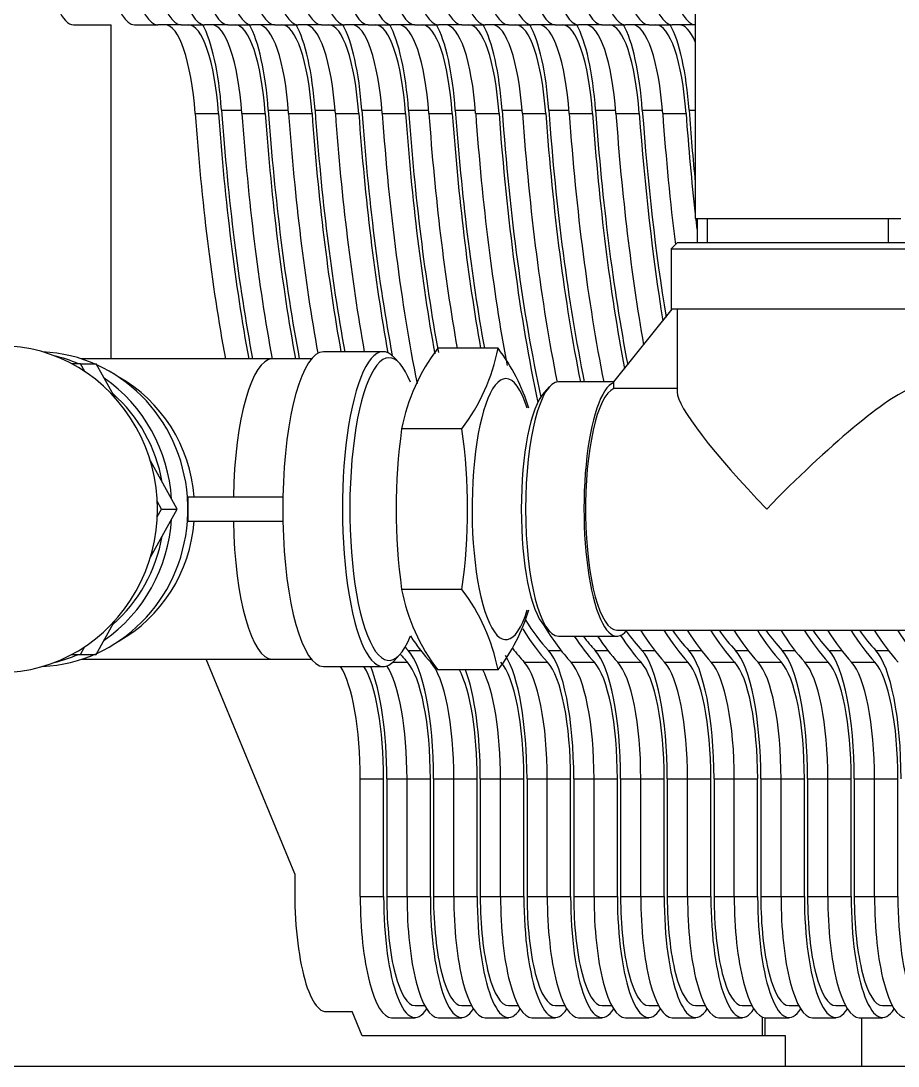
# Model space of a CAD drawing. Header units: millimetres. Extents: x 3795014 to 4300160, y 3869364 to 4016788.
# Drawn here: x 4226317.95 to 4226354.19, y 3924113.53 to 3924156.69 of the extents above; entities that cross this region are included whole.
import ezdxf

# ---------------------------------------------------------------- set-up
doc = ezdxf.new("R2010")
doc.units = ezdxf.units.MM
doc.layers.add('линия перехода', color=7, linetype='Continuous')
doc.layers.add('основная', color=7, linetype='Continuous', lineweight=50)

msp = doc.modelspace()

# ---------------------------------------------------------------- linework, layer by layer
at = {"layer": 'линия перехода', "color": 0, "linetype": 'Continuous', "lineweight": -3}
for p, q in [((4226325.15, 3924152.865), (4226326.116, 3924152.865)), ((4226326.241, 3924152.998), (4226327.072, 3924152.998)), ((4226327.082, 3924152.865), (4226328.048, 3924152.865)), ((4226328.173, 3924152.998), (4226329.004, 3924152.998)), ((4226329.014, 3924152.865), (4226329.979, 3924152.865)), ((4226330.104, 3924152.998), (4226330.935, 3924152.998)), ((4226330.945, 3924152.865), (4226331.911, 3924152.865)), ((4226332.036, 3924152.998), (4226332.867, 3924152.998)), ((4226332.877, 3924152.865), (4226333.843, 3924152.865)), ((4226333.968, 3924152.998), (4226334.799, 3924152.998)), ((4226334.809, 3924152.865), (4226335.774, 3924152.865)), ((4226335.899, 3924152.998), (4226336.73, 3924152.998)), ((4226336.74, 3924152.865), (4226337.706, 3924152.865)), ((4226337.831, 3924152.998), (4226338.662, 3924152.998)), ((4226338.672, 3924152.865), (4226339.638, 3924152.865)), ((4226339.763, 3924152.998), (4226340.594, 3924152.998)), ((4226340.604, 3924152.865), (4226341.57, 3924152.865)), ((4226341.694, 3924152.998), (4226342.525, 3924152.998)), ((4226342.535, 3924152.865), (4226343.501, 3924152.865)), ((4226343.626, 3924152.998), (4226344.457, 3924152.998)), ((4226344.467, 3924152.865), (4226345.433, 3924152.865)), ((4226345.558, 3924152.998), (4226345.811, 3924152.998)), ((4226333.954, 3924130.69), (4226334.475, 3924130.69)), ((4226339.749, 3924130.69), (4226340.27, 3924130.69)), ((4226341.681, 3924130.69), (4226342.202, 3924130.69)), ((4226343.612, 3924130.69), (4226344.133, 3924130.69)), ((4226345.544, 3924130.69), (4226346.065, 3924130.69)), ((4226347.476, 3924130.69), (4226347.997, 3924130.69)), ((4226349.407, 3924130.69), (4226349.928, 3924130.69)), ((4226351.339, 3924130.69), (4226351.86, 3924130.69)), ((4226353.271, 3924130.69), (4226353.792, 3924130.69)), ((4226333.308, 3924130.208), (4226333.919, 3924130.208)), ((4226338.749, 3924130.208), (4226339.714, 3924130.208)), ((4226340.68, 3924130.208), (4226341.646, 3924130.208)), ((4226342.612, 3924130.208), (4226343.578, 3924130.208)), ((4226344.544, 3924130.208), (4226345.509, 3924130.208)), ((4226346.475, 3924130.208), (4226347.441, 3924130.208)), ((4226348.407, 3924130.208), (4226349.373, 3924130.208)), ((4226350.339, 3924130.208), (4226351.304, 3924130.208)), ((4226352.27, 3924130.208), (4226353.236, 3924130.208)), ((4226331.972, 3924125.389), (4226332.938, 3924125.389)), ((4226333.068, 3924125.389), (4226333.904, 3924125.389)), ((4226333.904, 3924125.389), (4226334.87, 3924125.389)), ((4226334.999, 3924125.389), (4226335.835, 3924125.389)), ((4226335.835, 3924125.389), (4226336.801, 3924125.389)), ((4226336.931, 3924125.389), (4226337.767, 3924125.389)), ((4226337.767, 3924125.389), (4226338.733, 3924125.389)), ((4226338.863, 3924125.389), (4226339.699, 3924125.389)), ((4226339.699, 3924125.389), (4226340.665, 3924125.389)), ((4226340.794, 3924125.389), (4226341.63, 3924125.389)), ((4226341.63, 3924125.389), (4226342.596, 3924125.389)), ((4226342.726, 3924125.389), (4226343.562, 3924125.389)), ((4226343.562, 3924125.389), (4226344.528, 3924125.389)), ((4226344.658, 3924125.389), (4226345.494, 3924125.389)), ((4226345.494, 3924125.389), (4226346.46, 3924125.389)), ((4226346.589, 3924125.389), (4226347.425, 3924125.389)), ((4226347.425, 3924125.389), (4226348.391, 3924125.389)), ((4226348.521, 3924125.389), (4226349.357, 3924125.389)), ((4226349.357, 3924125.389), (4226350.323, 3924125.389)), ((4226350.453, 3924125.389), (4226351.289, 3924125.389)), ((4226351.289, 3924125.389), (4226352.255, 3924125.389)), ((4226352.384, 3924125.389), (4226353.22, 3924125.389)), ((4226353.22, 3924125.389), (4226354.186, 3924125.389)), ((4226331.972, 3924120.531), (4226332.938, 3924120.531)), ((4226333.068, 3924120.531), (4226333.904, 3924120.531)), ((4226333.904, 3924120.531), (4226334.87, 3924120.531)), ((4226334.999, 3924120.531), (4226335.835, 3924120.531)), ((4226335.835, 3924120.531), (4226336.801, 3924120.531)), ((4226336.931, 3924120.531), (4226337.767, 3924120.531)), ((4226337.767, 3924120.531), (4226338.733, 3924120.531)), ((4226338.863, 3924120.531), (4226339.699, 3924120.531)), ((4226339.699, 3924120.531), (4226340.665, 3924120.531)), ((4226340.794, 3924120.531), (4226341.63, 3924120.531)), ((4226341.63, 3924120.531), (4226342.596, 3924120.531)), ((4226342.726, 3924120.531), (4226343.562, 3924120.531)), ((4226343.562, 3924120.531), (4226344.528, 3924120.531)), ((4226344.658, 3924120.531), (4226345.494, 3924120.531)), ((4226345.494, 3924120.531), (4226346.46, 3924120.531)), ((4226346.589, 3924120.531), (4226347.425, 3924120.531)), ((4226347.425, 3924120.531), (4226348.391, 3924120.531)), ((4226348.521, 3924120.531), (4226349.357, 3924120.531)), ((4226349.357, 3924120.531), (4226350.323, 3924120.531)), ((4226350.453, 3924120.531), (4226351.289, 3924120.531)), ((4226351.289, 3924120.531), (4226352.255, 3924120.531)), ((4226352.384, 3924120.531), (4226353.22, 3924120.531)), ((4226353.22, 3924120.531), (4226354.186, 3924120.531)), ((4226348.596, 3924114.781), (4226348.596, 3924115.555))]:
    msp.add_line(p, q, dxfattribs=at)
for centre, major_axis, ratio, start_param, end_param in [((4226328.33, 3924136.531), (0, -6.2), 0.259156, 3.141593, 4.631656), ((4226319.142, 3924136.531), (0, 6.2), 0.965835, -1.490063, -0.492575), ((4226319.142, 3924136.531), (0, 6.2), 0.965835, 3.634168, 4.631656), ((4226328.33, 3924136.531), (0, -6.2), 0.259156, -1.490063, 0)]:
    msp.add_ellipse(centre, major_axis=major_axis, ratio=ratio, start_param=start_param, end_param=end_param, dxfattribs=at)
at = {"layer": 'основная', "color": 0, "linetype": 'Continuous', "lineweight": -3}
for p, q in [((4226345.811, 3924224.531), (4226345.811, 3924148.531)), ((4226320.127, 3924156.531), (4226321.682, 3924156.531)), ((4226321.682, 3924142.731), (4226321.682, 3924156.531)), ((4226322.642, 3924156.531), (4226323.608, 3924156.531)), ((4226324.574, 3924156.531), (4226323.608, 3924156.531)), ((4226324.574, 3924156.531), (4226325.54, 3924156.531)), ((4226326.506, 3924156.531), (4226325.54, 3924156.531)), ((4226326.506, 3924156.531), (4226327.472, 3924156.531)), ((4226328.438, 3924156.531), (4226327.472, 3924156.531)), ((4226328.438, 3924156.531), (4226329.403, 3924156.531)), ((4226330.369, 3924156.531), (4226329.403, 3924156.531)), ((4226330.369, 3924156.531), (4226331.335, 3924156.531)), ((4226332.301, 3924156.531), (4226331.335, 3924156.531)), ((4226332.301, 3924156.531), (4226333.267, 3924156.531)), ((4226334.233, 3924156.531), (4226333.267, 3924156.531)), ((4226334.233, 3924156.531), (4226335.198, 3924156.531)), ((4226336.164, 3924156.531), (4226335.198, 3924156.531)), ((4226336.164, 3924156.531), (4226337.13, 3924156.531)), ((4226338.096, 3924156.531), (4226337.13, 3924156.531)), ((4226338.096, 3924156.531), (4226339.062, 3924156.531)), ((4226340.028, 3924156.531), (4226339.062, 3924156.531)), ((4226340.028, 3924156.531), (4226340.993, 3924156.531)), ((4226341.959, 3924156.531), (4226340.993, 3924156.531)), ((4226341.959, 3924156.531), (4226342.925, 3924156.531)), ((4226343.891, 3924156.531), (4226342.925, 3924156.531)), ((4226343.891, 3924156.531), (4226344.857, 3924156.531)), ((4226345.811, 3924156.531), (4226344.857, 3924156.531)), ((4226345.811, 3924148.531), (4226354.311, 3924148.531)), ((4226345.896, 3924148.531), (4226345.896, 3924147.531)), ((4226346.324, 3924147.531), (4226346.324, 3924148.531)), ((4226353.799, 3924147.531), (4226353.799, 3924148.531)), ((4226345.061, 3924147.531), (4226344.811, 3924147.281)), ((4226344.811, 3924147.281), (4226355.311, 3924147.281)), ((4226344.811, 3924147.281), (4226344.811, 3924144.781)), ((4226355.061, 3924147.531), (4226345.061, 3924147.531)), ((4226342.446, 3924141.781), (4226344.861, 3924144.781)), ((4226354.979, 3924144.781), (4226344.811, 3924144.781)), ((4226345.061, 3924144.781), (4226345.061, 3924141.361)), ((4226332.918, 3924143.031), (4226330.455, 3924143.031)), ((4226337.665, 3924143.171), (4226335.173, 3924143.171)), ((4226320.415, 3924142.531), (4226320.056, 3924142.531)), ((4226320.415, 3924142.531), (4226321.063, 3924142.531)), ((4226320.595, 3924142.209), (4226320.415, 3924142.531)), ((4226328.33, 3924142.731), (4226320.458, 3924142.731)), ((4226321.849, 3924141.122), (4226321.063, 3924142.531)), ((4226329.949, 3924142.731), (4226328.33, 3924142.731)), ((4226333.594, 3924142.552), (4226333.37, 3924142.793)), ((4226339.796, 3924141.589), (4226339.572, 3924141.348)), ((4226342.446, 3924141.781), (4226340.161, 3924141.781)), ((4226342.446, 3924141.758), (4226342.446, 3924141.781)), ((4226342.446, 3924141.506), (4226342.446, 3924141.758)), ((4226345.061, 3924141.506), (4226342.446, 3924141.506)), ((4226336.175, 3924139.851), (4226333.683, 3924139.851)), ((4226324.409, 3924136.531), (4226323.299, 3924138.522)), ((4226323.761, 3924136.531), (4226323.581, 3924136.853)), ((4226324.832, 3924137.031), (4226324.85, 3924137.031)), ((4226324.85, 3924137.031), (4226324.85, 3924136.531)), ((4226324.85, 3924137.031), (4226328.77, 3924137.031)), ((4226328.77, 3924137.031), (4226328.77, 3924136.531)), ((4226328.77, 3924137.031), (4226328.775, 3924137.031)), ((4226323.299, 3924134.541), (4226324.409, 3924136.531)), ((4226323.581, 3924136.209), (4226323.761, 3924136.531)), ((4226323.761, 3924136.531), (4226324.409, 3924136.531)), ((4226324.85, 3924136.531), (4226324.85, 3924136.031)), ((4226328.77, 3924136.531), (4226328.77, 3924136.031)), ((4226324.832, 3924136.031), (4226324.85, 3924136.031)), ((4226324.85, 3924136.031), (4226328.77, 3924136.031)), ((4226328.77, 3924136.031), (4226328.775, 3924136.031)), ((4226336.175, 3924133.212), (4226333.683, 3924133.212)), ((4226321.063, 3924130.531), (4226321.849, 3924131.941)), ((4226339.572, 3924131.715), (4226339.796, 3924131.474)), ((4226340.161, 3924131.281), (4226342.576, 3924131.281)), ((4226342.576, 3924131.531), (4226357.132, 3924131.531)), ((4226320.415, 3924130.531), (4226320.595, 3924130.853)), ((4226320.056, 3924130.531), (4226320.415, 3924130.531)), ((4226320.415, 3924130.531), (4226321.063, 3924130.531)), ((4226333.37, 3924130.27), (4226333.594, 3924130.511)), ((4226320.458, 3924130.331), (4226328.33, 3924130.331)), ((4226329.275, 3924121.47), (4226325.601, 3924130.331)), ((4226328.33, 3924130.331), (4226329.949, 3924130.331)), ((4226330.455, 3924130.031), (4226332.918, 3924130.031)), ((4226337.665, 3924129.892), (4226335.173, 3924129.892)), ((4226331.972, 3924120.531), (4226331.972, 3924125.389)), ((4226332.938, 3924120.531), (4226332.938, 3924125.389)), ((4226333.068, 3924125.389), (4226333.068, 3924120.531)), ((4226333.904, 3924120.531), (4226333.904, 3924125.389)), ((4226334.87, 3924120.531), (4226334.87, 3924125.389)), ((4226334.999, 3924125.389), (4226334.999, 3924120.531)), ((4226335.835, 3924120.531), (4226335.835, 3924125.389)), ((4226336.801, 3924120.531), (4226336.801, 3924125.389)), ((4226336.931, 3924125.389), (4226336.931, 3924120.531)), ((4226337.767, 3924120.531), (4226337.767, 3924125.389)), ((4226338.733, 3924120.531), (4226338.733, 3924125.389)), ((4226338.863, 3924125.389), (4226338.863, 3924120.531)), ((4226339.699, 3924120.531), (4226339.699, 3924125.389)), ((4226340.665, 3924120.531), (4226340.665, 3924125.389)), ((4226340.794, 3924125.389), (4226340.794, 3924120.531)), ((4226341.63, 3924120.531), (4226341.63, 3924125.389)), ((4226342.596, 3924120.531), (4226342.596, 3924125.389)), ((4226342.726, 3924125.389), (4226342.726, 3924120.531)), ((4226343.562, 3924120.531), (4226343.562, 3924125.389)), ((4226344.528, 3924120.531), (4226344.528, 3924125.389)), ((4226344.658, 3924125.389), (4226344.658, 3924120.531)), ((4226345.494, 3924120.531), (4226345.494, 3924125.389)), ((4226346.46, 3924120.531), (4226346.46, 3924125.389)), ((4226346.589, 3924125.389), (4226346.589, 3924120.531)), ((4226347.425, 3924120.531), (4226347.425, 3924125.389)), ((4226348.391, 3924120.531), (4226348.391, 3924125.389)), ((4226348.521, 3924125.389), (4226348.521, 3924120.531)), ((4226349.357, 3924120.531), (4226349.357, 3924125.389)), ((4226350.323, 3924120.531), (4226350.323, 3924125.389)), ((4226350.453, 3924125.389), (4226350.453, 3924120.531)), ((4226351.289, 3924120.531), (4226351.289, 3924125.389)), ((4226352.255, 3924120.531), (4226352.255, 3924125.389)), ((4226352.384, 3924125.389), (4226352.384, 3924120.531)), ((4226353.22, 3924120.531), (4226353.22, 3924125.389)), ((4226354.186, 3924120.531), (4226354.186, 3924125.389)), ((4226330.558, 3924115.781), (4226331.634, 3924115.781)), ((4226332.049, 3924114.781), (4226331.634, 3924115.781)), ((4226334.234, 3924116.031), (4226334.635, 3924116.031)), ((4226336.165, 3924116.031), (4226336.566, 3924116.031)), ((4226338.097, 3924116.031), (4226338.498, 3924116.031)), ((4226340.029, 3924116.031), (4226340.43, 3924116.031)), ((4226341.96, 3924116.031), (4226342.361, 3924116.031)), ((4226343.892, 3924116.031), (4226344.293, 3924116.031)), ((4226345.824, 3924116.031), (4226346.225, 3924116.031)), ((4226347.755, 3924116.031), (4226348.156, 3924116.031)), ((4226349.687, 3924116.031), (4226350.088, 3924116.031)), ((4226351.619, 3924116.031), (4226352.02, 3924116.031)), ((4226353.55, 3924116.031), (4226353.951, 3924116.031)), ((4226333.268, 3924115.531), (4226334.234, 3924115.531)), ((4226335.2, 3924115.531), (4226336.165, 3924115.531)), ((4226337.131, 3924115.531), (4226338.097, 3924115.531)), ((4226339.063, 3924115.531), (4226340.029, 3924115.531)), ((4226340.995, 3924115.531), (4226341.96, 3924115.531)), ((4226342.926, 3924115.531), (4226343.892, 3924115.531)), ((4226344.858, 3924115.531), (4226345.824, 3924115.531)), ((4226346.79, 3924115.531), (4226347.755, 3924115.531)), ((4226348.698, 3924114.781), (4226348.698, 3924115.532)), ((4226348.721, 3924115.531), (4226349.687, 3924115.531)), ((4226350.653, 3924115.531), (4226351.619, 3924115.531)), ((4226352.585, 3924115.531), (4226353.55, 3924115.531)), ((4226352.699, 3924113.531), (4226352.699, 3924115.531)), ((4226349.542, 3924114.781), (4226332.049, 3924114.781)), ((4226349.542, 3924113.531), (4226349.542, 3924114.781)), ((4226305.29, 3924113.531), (4226655.499, 3924113.531))]:
    msp.add_line(p, q, dxfattribs=at)
for centre, radius, start, end in [((4226341.571, 3924138.304), 8.039, 142.7451, 168.9069), ((4226329.776, 3924144.718), 8.039, 322.7451, 348.9069), ((4226331.266, 3924138.304), 8.039, 17.2854, 37.2549), ((4226357.704, 3924136.531), 24.25, 172.1317, 187.8683), ((4226312.153, 3924136.531), 24.25, 352.1317, 7.8683), ((4226341.571, 3924134.758), 8.039, 191.0931, 217.2549), ((4226329.776, 3924128.345), 8.039, 11.0931, 37.2549), ((4226331.266, 3924134.758), 8.039, 322.7451, 342.714)]:
    msp.add_arc(centre, radius, start, end, dxfattribs=at)
for centre, major_axis, ratio, start_param, end_param in [((4226320.127, 3924161.531), (0, 5), 0.259156, 0, 3.141593), ((4226322.642, 3924161.531), (0, -5), 0.259156, 3.141593, 6.283185), ((4226323.608, 3924161.531), (0, -5), 0.259156, 3.141593, 6.283185), ((4226324.574, 3924161.531), (0, -5), 0.259156, 3.141593, 6.283185), ((4226325.54, 3924161.531), (0, -5), 0.259156, 3.141593, 6.283185), ((4226326.506, 3924161.531), (0, -5), 0.259156, 3.141593, 6.283185), ((4226327.472, 3924161.531), (0, -5), 0.259156, 3.141593, 6.283185), ((4226328.438, 3924161.531), (0, -5), 0.259156, 3.141593, 6.283185), ((4226329.403, 3924161.531), (0, -5), 0.259156, 3.141593, 6.283185), ((4226330.369, 3924161.531), (0, -5), 0.259156, 3.141593, 6.283185), ((4226331.335, 3924161.531), (0, -5), 0.259156, 3.141593, 6.283185), ((4226332.301, 3924161.531), (0, -5), 0.259156, 3.141593, 6.283185), ((4226333.267, 3924161.531), (0, -5), 0.259156, 3.141593, 6.283185), ((4226334.233, 3924161.531), (0, -5), 0.259156, 3.141593, 6.283185), ((4226335.198, 3924161.531), (0, -5), 0.259156, 3.141593, 6.283185), ((4226336.164, 3924161.531), (0, -5), 0.259156, 3.141593, 6.283185), ((4226337.13, 3924161.531), (0, -5), 0.259156, 3.141593, 6.283185), ((4226338.096, 3924161.531), (0, -5), 0.259156, 3.141593, 6.283185), ((4226339.062, 3924161.531), (0, -5), 0.259156, 3.141593, 6.283185), ((4226340.028, 3924161.531), (0, -5), 0.259156, 3.141593, 6.283185), ((4226340.993, 3924161.531), (0, -5), 0.259156, 3.141593, 6.283185), ((4226341.959, 3924161.531), (0, -5), 0.259156, 3.141593, 6.283185), ((4226342.925, 3924161.531), (0, -5), 0.259156, 3.141593, 6.283185), ((4226343.891, 3924161.531), (0, -5), 0.259156, 3.141593, 6.283185), ((4226344.857, 3924161.531), (0, -5), 0.259156, 3.141593, 6.283185), ((4226345.823, 3924161.531), (0, -5), 0.259156, 3.141593, 6.283185), ((4226323.901, 3924151.531), (0, -5), 0.259156, 1.840729, 3.141593), ((4226324.867, 3924151.531), (0, -5), 0.259156, 1.840729, 3.141593), ((4226324.867, 3924151.531), (0, 5.5), 0.259156, 4.982322, 5.853486), ((4226325.833, 3924151.531), (0, -5), 0.259156, 1.840729, 3.141593), ((4226326.799, 3924151.531), (0, -5), 0.259156, 1.840729, 3.141593), ((4226326.799, 3924151.531), (0, 5.5), 0.259156, 4.982322, 5.853486), ((4226327.765, 3924151.531), (0, -5), 0.259156, 1.840729, 3.141593), ((4226328.731, 3924151.531), (0, -5), 0.259156, 1.840729, 3.141593), ((4226328.731, 3924151.531), (0, 5.5), 0.259156, 4.982322, 5.853486), ((4226329.696, 3924151.531), (0, -5), 0.259156, 1.840729, 3.141593), ((4226330.662, 3924151.531), (0, -5), 0.259156, 1.840729, 3.141593), ((4226330.662, 3924151.531), (0, 5.5), 0.259156, 4.982322, 5.853486), ((4226331.628, 3924151.531), (0, -5), 0.259156, 1.840729, 3.141593), ((4226332.594, 3924151.531), (0, -5), 0.259156, 1.840729, 3.141593), ((4226332.594, 3924151.531), (0, 5.5), 0.259156, 4.982322, 5.853486), ((4226333.56, 3924151.531), (0, -5), 0.259156, 1.840729, 3.141593), ((4226334.526, 3924151.531), (0, -5), 0.259156, 1.840729, 3.141593), ((4226334.526, 3924151.531), (0, 5.5), 0.259156, 4.982322, 5.853486), ((4226335.491, 3924151.531), (0, -5), 0.259156, 1.840729, 3.141593), ((4226336.457, 3924151.531), (0, -5), 0.259156, 1.840729, 3.141593), ((4226336.457, 3924151.531), (0, 5.5), 0.259156, 4.982322, 5.853486), ((4226337.423, 3924151.531), (0, -5), 0.259156, 1.840729, 3.141593), ((4226338.389, 3924151.531), (0, -5), 0.259156, 1.840729, 3.141593), ((4226338.389, 3924151.531), (0, 5.5), 0.259156, 4.982322, 5.853486), ((4226339.355, 3924151.531), (0, -5), 0.259156, 1.840729, 3.141593), ((4226340.321, 3924151.531), (0, -5), 0.259156, 1.840729, 3.141593), ((4226340.321, 3924151.531), (0, 5.5), 0.259156, 4.982322, 5.853486), ((4226341.286, 3924151.531), (0, -5), 0.259156, 1.840729, 3.141593), ((4226342.252, 3924151.531), (0, -5), 0.259156, 1.840729, 3.141593), ((4226342.252, 3924151.531), (0, 5.5), 0.259156, 4.982322, 5.853486), ((4226343.218, 3924151.531), (0, -5), 0.259156, 1.840729, 3.141593), ((4226344.184, 3924151.531), (0, -5), 0.259156, 1.840729, 3.141593), ((4226344.184, 3924151.531), (0, 5.5), 0.259156, 4.982322, 5.853486), ((4226345.15, 3924151.531), (0, -5), 0.259156, 2.605927, 3.141593), ((4226333.268, 3924161.531), (0, -32.5), 0.259156, -1.300864, -0.953955), ((4226334.234, 3924161.531), (0, -32.5), 0.259156, -1.300864, -0.953955), ((4226334.234, 3924161.531), (0, -32), 0.259156, -1.300864, -0.94283), ((4226335.2, 3924161.531), (0, -32.5), 0.259156, -1.300864, -0.953955), ((4226336.165, 3924161.531), (0, -32.5), 0.259156, -1.300864, -0.953955), ((4226336.165, 3924161.531), (0, -32), 0.259156, -1.300864, -0.94283), ((4226337.131, 3924161.531), (0, -32.5), 0.259156, -1.300864, -0.96281), ((4226338.097, 3924161.531), (0, -32.5), 0.259156, -1.300864, -0.965226), ((4226338.097, 3924161.531), (0, -32), 0.259156, -1.300864, -0.954367), ((4226339.063, 3924161.531), (0, -32.5), 0.259156, -1.300864, -0.965226), ((4226340.029, 3924161.531), (0, -32.5), 0.259156, -1.300864, -0.963606), ((4226340.029, 3924161.531), (0, -32), 0.259156, -1.300864, -0.948123), ((4226340.995, 3924161.531), (0, -32.5), 0.259156, -1.300864, -0.915236), ((4226341.96, 3924161.531), (0, -32.5), 0.259156, -1.300864, -0.96193), ((4226341.96, 3924161.531), (0, -32), 0.259156, -1.300864, -0.953112), ((4226342.926, 3924161.531), (0, -32.5), 0.259156, -1.300864, -0.970439), ((4226343.892, 3924161.531), (0, -32.5), 0.259156, -1.300864, -0.970439), ((4226343.892, 3924161.531), (0, -32), 0.259156, -1.300864, -0.959701), ((4226344.858, 3924161.531), (0, -32.5), 0.259156, -1.300864, -0.943608), ((4226345.824, 3924161.531), (0, -32.5), 0.259156, -1.300864, -0.884553), ((4226345.824, 3924161.531), (0, -32), 0.259156, -1.300864, -0.880631), ((4226346.79, 3924161.531), (0, -32.5), 0.259156, -1.300864, -0.917448), ((4226347.755, 3924161.531), (0, -32.5), 0.259156, -1.300864, -0.917645), ((4226347.755, 3924161.531), (0, -32), 0.259156, -1.300864, -0.905633), ((4226348.721, 3924161.531), (0, -32.5), 0.259156, -1.300864, -0.917645), ((4226349.687, 3924161.531), (0, -32.5), 0.259156, -1.300864, -0.938874), ((4226349.687, 3924161.531), (0, -32), 0.259156, -1.300864, -0.933684), ((4226350.653, 3924161.531), (0, -32.5), 0.259156, -1.300864, -0.975688), ((4226351.619, 3924161.531), (0, -32.5), 0.259156, -1.300864, -1.012111), ((4226351.619, 3924161.531), (0, -32), 0.259156, -1.300864, -1.008167), ((4226352.585, 3924161.531), (0, -32.5), 0.259156, -1.300864, -1.123094), ((4226353.55, 3924161.531), (0, -32.5), 0.259156, -1.300864, -1.165198), ((4226353.55, 3924161.531), (0, -32), 0.259156, -1.300864, -1.203284), ((4226353.55, 3924161.531), (0, -32.5), 0.259156, -1.159279, -1.140481), ((4226332.918, 3924136.531), (0, -6.5), 0.259156, 2.869941, 6.283185), ((4226317.069, 3924136.531), (0, -6.75), 0.965835, 0, 3.141593), ((4226318.572, 3924136.531), (0, 6.5), 0.965835, -1.493797, -0.04403), ((4226330.455, 3924136.531), (0, -6.5), 0.259156, 3.141593, 4.63539), ((4226317.911, 3924136.531), (0, -6.5), 0.965835, 2.746802, 2.914535), ((4226333.159, 3924136.531), (0, 6.25), 0.259156, 0, 3.71898), ((4226333.159, 3924136.531), (0, 6.25), 0.259156, 5.706363, 6.283185), ((4226317.911, 3924136.531), (0, -6.5), 0.965835, 1.634873, 2.553917), ((4226337.988, 3924136.531), (0, 5.39), 0.259156, 0, 3.82901), ((4226337.988, 3924136.531), (0, 5.39), 0.259156, 5.595768, 6.283185), ((4226340.161, 3924136.531), (0, -5.25), 0.259156, 3.141593, 6.283185), ((4226342.576, 3924136.531), (0, 5.25), 0.259156, 0.095383, 3.451437), ((4226317.847, 3924136.531), (0, 6.25), 0.965835, 4.891978, 5.579997), ((4226339.92, 3924136.531), (0, -5), 0.259156, 3.413245, 6.011533), ((4226342.576, 3924136.531), (0, 5), 0.259156, 0.100167, 3.141593), ((4226350.061, 3924136.531), (4.957, -4.957), 0.13183, 3.272667, 4.581315), ((4226350.061, 3924136.531), (4.957, 4.957), 0.13183, 0.231242, 1.701871), ((4226318.572, 3924136.531), (0, 6.5), 0.965835, 4.712389, 4.789388), ((4226330.455, 3924136.531), (0, 6.5), 0.259156, 1.493797, 1.570796), ((4226318.572, 3924136.531), (0, 6.5), 0.965835, 4.63539, 4.712389), ((4226330.455, 3924136.531), (0, -6.5), 0.259156, 4.712389, 4.789388), ((4226318.572, 3924136.531), (0, 6.5), 0.965835, 3.185622, 4.63539), ((4226317.911, 3924136.531), (0, -6.5), 0.965835, 0.587675, 1.50672), ((4226330.455, 3924136.531), (0, -6.5), 0.259156, -1.493797, 0), ((4226317.847, 3924136.531), (0, 6.25), 0.965835, 3.844781, 4.5328), ((4226341.96, 3924161.531), (0, -32), 0.259156, -0.392738, -0.269933), ((4226342.926, 3924161.531), (0, -32.5), 0.259156, -0.412993, -0.269933), ((4226337.131, 3924161.531), (0, -32.5), 0.259156, -0.375393, -0.269933), ((4226341.96, 3924161.531), (0, -32.5), 0.259156, -0.399163, -0.269933), ((4226343.892, 3924161.531), (0, -32.5), 0.259156, -0.374285, -0.269933), ((4226343.892, 3924161.531), (0, -32), 0.259156, -0.332245, -0.269933), ((4226344.858, 3924161.531), (0, -32.5), 0.259156, -0.374285, -0.269933), ((4226345.824, 3924161.531), (0, -32.5), 0.259156, -0.376896, -0.269933), ((4226345.824, 3924161.531), (0, -32), 0.259156, -0.352328, -0.269933), ((4226346.79, 3924161.531), (0, -32.5), 0.259156, -0.394791, -0.269933), ((4226347.755, 3924161.531), (0, -32.5), 0.259156, -0.394791, -0.269933), ((4226347.755, 3924161.531), (0, -32), 0.259156, -0.355421, -0.269933), ((4226348.721, 3924161.531), (0, -32.5), 0.259156, -0.394791, -0.269933), ((4226349.687, 3924161.531), (0, -32.5), 0.259156, -0.394791, -0.269933), ((4226349.687, 3924161.531), (0, -32), 0.259156, -0.355421, -0.269933), ((4226350.653, 3924161.531), (0, -32.5), 0.259156, -0.394791, -0.269933), ((4226351.619, 3924161.531), (0, -32.5), 0.259156, -0.394791, -0.269933), ((4226351.619, 3924161.531), (0, -32), 0.259156, -0.355421, -0.269933), ((4226352.585, 3924161.531), (0, -32.5), 0.259156, -0.394791, -0.269933), ((4226353.55, 3924161.531), (0, -32.5), 0.259156, -0.394791, -0.269933), ((4226353.55, 3924161.531), (0, -32), 0.259156, -0.355421, -0.269933), ((4226354.516, 3924161.531), (0, -32.5), 0.259156, -0.394791, -0.269933), ((4226355.482, 3924161.531), (0, -32.5), 0.259156, -0.394791, -0.269933), ((4226355.482, 3924161.531), (0, -32), 0.259156, -0.355421, -0.269933), ((4226356.448, 3924161.531), (0, -32.5), 0.259156, -0.394791, -0.269933), ((4226357.414, 3924161.531), (0, -32.5), 0.259156, -0.394791, -0.269933), ((4226336.165, 3924161.531), (0, -32), 0.259156, -0.286183, -0.269933), ((4226317.911, 3924136.531), (0, -6.5), 0.965835, 0.227057, 0.394791), ((4226336.165, 3924161.531), (0, -32.5), 0.259156, -0.30642, -0.269933), ((4226333.574, 3924125.389), (0, 5.5), 0.259156, 4.712389, 6.013253), ((4226337.437, 3924125.389), (0, 5.5), 0.259156, 4.712389, 5.896986), ((4226340.995, 3924161.531), (0, -32.5), 0.259156, -0.330534, -0.269933), ((4226339.369, 3924125.389), (0, 5.5), 0.259156, 4.712389, 6.013253), ((4226341.301, 3924125.389), (0, 5.5), 0.259156, 4.712389, 6.013253), ((4226343.232, 3924125.389), (0, 5.5), 0.259156, 4.712389, 6.013253), ((4226345.164, 3924125.389), (0, 5.5), 0.259156, 4.712389, 6.013253), ((4226347.096, 3924125.389), (0, 5.5), 0.259156, 4.712389, 6.013253), ((4226349.027, 3924125.389), (0, 5.5), 0.259156, 4.712389, 6.013253), ((4226350.959, 3924125.389), (0, 5.5), 0.259156, 4.712389, 6.013253), ((4226352.891, 3924125.389), (0, 5.5), 0.259156, 4.712389, 6.013253), ((4226330.676, 3924125.389), (0, -5), 0.259156, 1.570796, 2.760923), ((4226331.642, 3924125.389), (0, 5), 0.259156, 4.712389, 5.902516), ((4226331.642, 3924125.389), (0, 5.5), 0.259156, 4.712389, 5.717114), ((4226332.918, 3924136.531), (0, -6.5), 0.259156, 0, 0.271652), ((4226332.608, 3924125.389), (0, -5), 0.259156, 1.570796, 2.775823), ((4226333.574, 3924125.389), (0, 5), 0.259156, 4.712389, 6.013253), ((4226334.54, 3924125.389), (0, 5), 0.259156, 4.712389, 6.013253), ((4226337.437, 3924125.389), (0, -5), 0.259156, 1.570796, 2.87166), ((4226338.403, 3924125.389), (0, -5), 0.259156, 1.570796, 2.87166), ((4226339.369, 3924125.389), (0, -5), 0.259156, 1.570796, 2.87166), ((4226340.335, 3924125.389), (0, -5), 0.259156, 1.570796, 2.87166), ((4226341.301, 3924125.389), (0, -5), 0.259156, 1.570796, 2.87166), ((4226342.266, 3924125.389), (0, 5), 0.259156, 4.712389, 6.013253), ((4226343.232, 3924125.389), (0, 5), 0.259156, 4.712389, 6.013253), ((4226344.198, 3924125.389), (0, -5), 0.259156, 1.570796, 2.87166), ((4226345.164, 3924125.389), (0, -5), 0.259156, 1.570796, 2.87166), ((4226346.13, 3924125.389), (0, -5), 0.259156, 1.570796, 2.87166), ((4226347.096, 3924125.389), (0, -5), 0.259156, 1.570796, 2.87166), ((4226348.061, 3924125.389), (0, -5), 0.259156, 1.570796, 2.87166), ((4226349.027, 3924125.389), (0, -5), 0.259156, 1.570796, 2.87166), ((4226349.993, 3924125.389), (0, -5), 0.259156, 1.570796, 2.87166), ((4226350.959, 3924125.389), (0, 5), 0.259156, 4.712389, 6.013253), ((4226351.925, 3924125.389), (0, -5), 0.259156, 1.570796, 2.87166), ((4226352.891, 3924125.389), (0, -5), 0.259156, 1.570796, 2.87166), ((4226335.506, 3924125.389), (0, 5), 0.259156, 4.712389, 5.833331), ((4226335.506, 3924125.389), (0, 5.5), 0.259156, 4.712389, 5.671438), ((4226336.471, 3924125.389), (0, -5), 0.259156, 1.570796, 2.691738), ((4226330.558, 3924120.781), (0, -5), 0.259156, 4.574161, 6.283185), ((4226333.268, 3924120.531), (0, 5), 0.259156, 1.570796, 3.141593), ((4226334.234, 3924120.531), (0, 5), 0.259156, 1.570796, 3.523493), ((4226334.234, 3924120.531), (0, 4.5), 0.259156, 1.570796, 3.141593), ((4226335.2, 3924120.531), (0, 5), 0.259156, 1.570796, 3.141593), ((4226336.165, 3924120.531), (0, 5), 0.259156, 1.570796, 3.523493), ((4226336.165, 3924120.531), (0, 4.5), 0.259156, 1.570796, 3.141593), ((4226337.131, 3924120.531), (0, 5), 0.259156, 1.570796, 3.141593), ((4226338.097, 3924120.531), (0, 5), 0.259156, 1.570796, 3.523493), ((4226338.097, 3924120.531), (0, 4.5), 0.259156, 1.570796, 3.141593), ((4226339.063, 3924120.531), (0, 5), 0.259156, 1.570796, 3.141593), ((4226340.029, 3924120.531), (0, 5), 0.259156, 1.570796, 3.523493), ((4226340.029, 3924120.531), (0, 4.5), 0.259156, 1.570796, 3.141593), ((4226340.995, 3924120.531), (0, 5), 0.259156, 1.570796, 3.141593), ((4226341.96, 3924120.531), (0, 5), 0.259156, 1.570796, 3.523493), ((4226341.96, 3924120.531), (0, 4.5), 0.259156, 1.570796, 3.141593), ((4226342.926, 3924120.531), (0, 5), 0.259156, 1.570796, 3.141593), ((4226343.892, 3924120.531), (0, 5), 0.259156, 1.570796, 3.523493), ((4226343.892, 3924120.531), (0, 4.5), 0.259156, 1.570796, 3.141593), ((4226344.858, 3924120.531), (0, 5), 0.259156, 1.570796, 3.141593), ((4226345.824, 3924120.531), (0, 5), 0.259156, 1.570796, 3.523493), ((4226345.824, 3924120.531), (0, 4.5), 0.259156, 1.570796, 3.141593), ((4226346.79, 3924120.531), (0, 5), 0.259156, 1.570796, 3.141593), ((4226347.755, 3924120.531), (0, 5), 0.259156, 1.570796, 3.523493), ((4226347.755, 3924120.531), (0, 4.5), 0.259156, 1.570796, 3.141593), ((4226348.721, 3924120.531), (0, 5), 0.259156, 1.570796, 3.141593), ((4226349.687, 3924120.531), (0, 5), 0.259156, 1.570796, 3.523493), ((4226349.687, 3924120.531), (0, 4.5), 0.259156, 1.570796, 3.141593), ((4226350.653, 3924120.531), (0, 5), 0.259156, 1.570796, 3.141593), ((4226351.619, 3924120.531), (0, 5), 0.259156, 1.570796, 3.523493), ((4226351.619, 3924120.531), (0, 4.5), 0.259156, 1.570796, 3.141593), ((4226352.585, 3924120.531), (0, 5), 0.259156, 1.570796, 3.141593), ((4226353.55, 3924120.531), (0, 5), 0.259156, 1.570796, 3.523493), ((4226353.55, 3924120.531), (0, 4.5), 0.259156, 1.570796, 3.141593), ((4226354.516, 3924120.531), (0, 5), 0.259156, 1.570796, 3.141593), ((4226355.482, 3924120.531), (0, 5), 0.259156, 1.570796, 3.523493)]:
    msp.add_ellipse(centre, major_axis=major_axis, ratio=ratio, start_param=start_param, end_param=end_param, dxfattribs=at)

doc.saveas('drawing.dxf')
